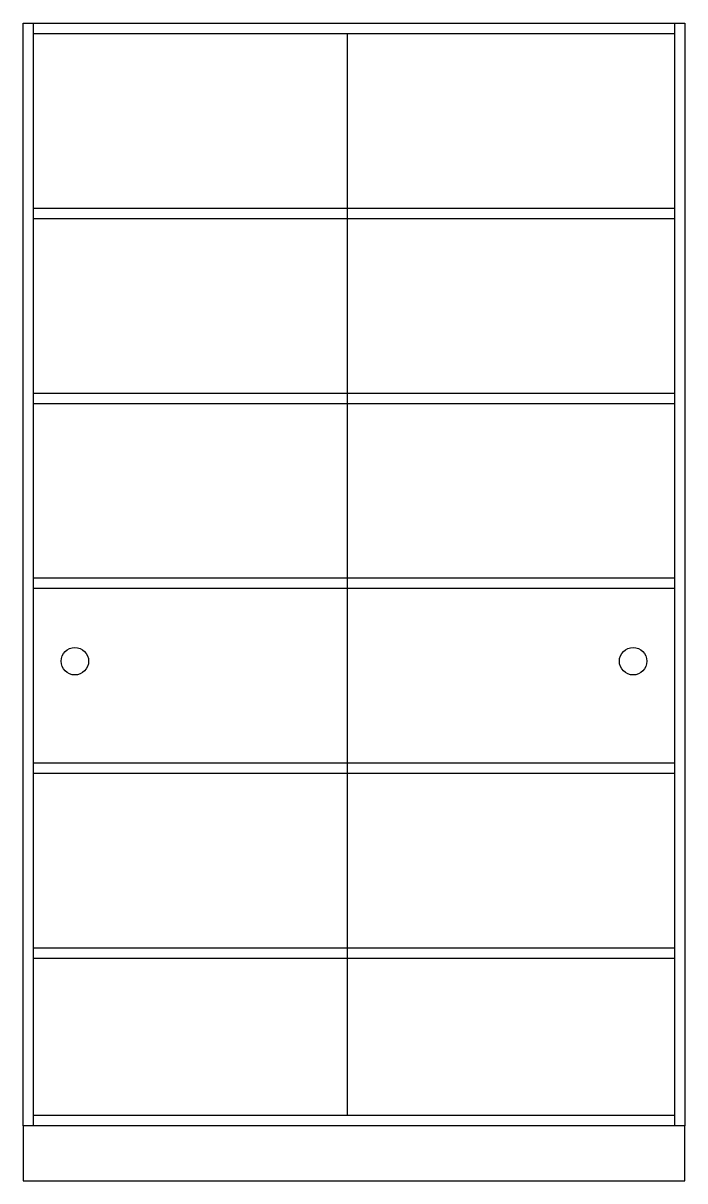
# Model space of a CAD drawing. Extents: x 0 to 48, y 0 to 84.
import ezdxf

# ---------------------------------------------------------------- set-up
doc = ezdxf.new("R2010")
doc.units = 0
doc.header["$LTSCALE"] = 3
doc.linetypes.add('HIDDEN', pattern=[0])
doc.layers.get('0').update_dxf_attribs({"linetype": 'CONTINUOUS'})
doc.layers.add('HID', color=7, linetype='HIDDEN')

msp = doc.modelspace()

# ---------------------------------------------------------------- linework, layer by layer
at = {"color": 0}
for p, q in [((0, 84), (48, 84)), ((0, 4), (0, 84)), ((0.75, 4), (0.75, 84)), ((47.25, 84), (47.25, 4)), ((48, 84), (48, 4)), ((0.75, 83.25), (47.25, 83.25)), ((23.5, 83.25), (23.5, 4.75)), ((47.25, 4.75), (0.75, 4.75)), ((48, 4), (0, 4)), ((0, 4), (0, 0)), ((48, 0), (48, 4)), ((0, 0), (48, 0))]:
    msp.add_line(p, q, dxfattribs=at)
for centre in [(3.75, 37.705), (44.25, 37.705)]:
    msp.add_circle(centre, 1, dxfattribs=at)
at = {"layer": 'HID', "color": 0}
for p, q in [((0.75, 70.586), (47.25, 70.586)), ((0.75, 69.836), (47.25, 69.836)), ((0.75, 57.164), (47.25, 57.164)), ((0.75, 56.414), (47.25, 56.414)), ((0.75, 43.75), (47.25, 43.75)), ((0.75, 43), (47.25, 43)), ((0.75, 30.336), (47.25, 30.336)), ((0.75, 29.586), (47.25, 29.586)), ((0.75, 16.914), (47.25, 16.914)), ((0.75, 16.164), (47.25, 16.164))]:
    msp.add_line(p, q, dxfattribs=at)

doc.saveas('drawing.dxf')
